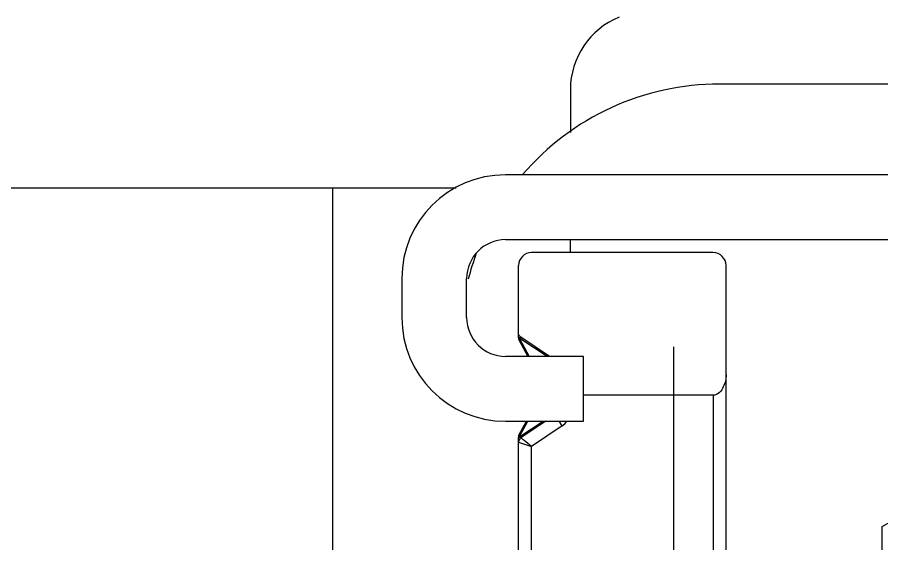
# Model space of a CAD drawing. Extents: x 27938 to 650306, y -92720 to 1524912.
# Drawn here: x 297291.8 to 297588.3, y 822649 to 822829.5 of the extents above; entities that cross this region are included whole.
import ezdxf

# ---------------------------------------------------------------- set-up
doc = ezdxf.new("R2010")
doc.units = 0
doc.header["$LTSCALE"] = 1000
doc.header["$MEASUREMENT"] = 0

msp = doc.modelspace()

# ---------------------------------------------------------------- linework, layer by layer
at = {"linetype": 'Continuous'}
for p, q in [((297906.72, 822806.62), (297532.66, 822806.62)), ((297481.5, 822804.76), (297481.5, 822790.03)), ((297752.87, 822775.48), (297459.26, 822775.48)), ((294086.55, 822771.03), (297442.35, 822771.03)), ((297399.99, 822637.57), (297399.99, 822771.03)), ((297459.26, 822753.24), (297752.87, 822753.24)), ((297481.5, 822748.79), (297481.5, 822753.24)), ((297530.44, 822748.79), (297468.16, 822748.79)), ((297463.71, 822721.08), (297463.71, 822744.34)), ((297534.89, 822618.6), (297534.89, 822744.34)), ((297423.67, 822739.89), (297423.67, 822726.54)), ((297445.91, 822726.54), (297445.91, 822739.89)), ((297463.71, 822719.51), (297463.71, 822720.78)), ((297463.86, 822718.88), (297464.21, 822719.06)), ((297463.99, 822719.16), (297464.17, 822719.08)), ((297473.48, 822713.2), (297464.21, 822719.38)), ((297464.21, 822719.06), (297464.21, 822719.38)), ((297464.21, 822719.06), (297467.35, 822713.2)), ((297474.38, 822713.2), (297464.5, 822719.79)), ((297463.86, 822718.88), (297466.91, 822713.2)), ((297516.99, 822544.12), (297516.99, 822716.43)), ((297695.04, 822716.37), (297588.27, 822654.73)), ((297485.95, 822713.2), (297459.26, 822713.2)), ((297485.95, 822690.95), (297485.95, 822713.2)), ((297530.44, 822699.85), (297485.95, 822699.85)), ((297530.44, 822699.85), (297530.44, 822615.51)), ((297459.26, 822690.95), (297485.95, 822690.95)), ((297463.86, 822686.16), (297466.43, 822690.95)), ((297464.21, 822685.67), (297472.14, 822690.95)), ((297464.21, 822685.98), (297466.88, 822690.95)), ((297473.05, 822690.95), (297464.5, 822685.25)), ((297478.73, 822689.39), (297468.16, 822682.34)), ((297478.73, 822689.39), (297477.69, 822690.95)), ((297463.71, 822683.8), (297463.71, 822685.53)), ((297463.71, 822500.97), (297463.71, 822683.77)), ((297463.71, 822683.77), (297468.16, 822682.34)), ((297464.21, 822685.98), (297463.86, 822686.16)), ((297463.99, 822685.88), (297464.17, 822685.96)), ((297464.21, 822685.67), (297464.21, 822685.98)), ((297468.16, 822503.82), (297468.16, 822682.34)), ((297588.27, 822654.73), (297588.27, 822531.44))]:
    msp.add_line(p, q, dxfattribs=at)
for centre, radius, start, end in [((297508.19, 822804.76), 26.69, 112.0243, 180), ((297532.66, 822717.65), 88.97, 90, 139.4173), ((297459.26, 822739.89), 35.59, 90, 180), ((297459.26, 822739.89), 13.35, 90, 180), ((297468.16, 822744.34), 4.45, 90, 180), ((297530.44, 822744.34), 4.45, 0, 90), ((297532.66, 822717.65), 88.97, 159.6685, 165.625), ((297459.26, 822726.54), 35.59, 180, 270), ((297459.26, 822726.54), 13.35, 180, 270), ((297465.04, 822719.51), 1.33, 180, 208.1839), ((297464.47, 822720.03), 0.995, 238.1081, 241.2843), ((297465.49, 822721.27), 1.78, 215.4223, 236.3099), ((297464.75, 822720.66), 1.68, 249.7941, 251.2334), ((297475.27, 822694.58), 6.23, 303.6901, 324.1234), ((297465.04, 822685.53), 1.33, 151.8161, 180), ((297465.49, 822683.77), 1.78, 123.6901, 180), ((297464.47, 822685.01), 0.995, 118.7138, 121.9), ((297464.75, 822684.38), 1.68, 108.7744, 110.2094)]:
    msp.add_arc(centre, radius, start, end, dxfattribs=at)
for points in [[(297464.04, 822720.24), (297463.86, 822720.48), (297463.71, 822720.78), (297463.71, 822721.08)], [(297463.71, 822719.51), (297463.71, 822719.38), (297463.83, 822719.26), (297463.94, 822719.19)], [(297463.71, 822685.53), (297463.71, 822685.66), (297463.83, 822685.78), (297463.94, 822685.85)]]:
    msp.add_open_spline(points, degree=3, dxfattribs=at)
for points, knots in [([(297463.77, 822719.65), (297463.75, 822719.68), (297463.72, 822719.73), (297463.71, 822719.79), (297463.71, 822719.82)], [0, 0, 0, 0, 0.519447, 1, 1, 1, 1]), ([(297464.21, 822719.38), (297464.16, 822719.39), (297464, 822719.46), (297463.84, 822719.55), (297463.77, 822719.65)], [0, 0, 0, 0, 0.298151, 1, 1, 1, 1]), ([(297464.21, 822719.38), (297464.18, 822719.52), (297464.12, 822719.9), (297464.43, 822719.83), (297464.5, 822719.79)], [0, 0, 0, 0, 0.652586, 1, 1, 1, 1]), ([(297534.89, 822706.91), (297534.89, 822706.2), (297534.73, 822704.76), (297534.01, 822702.66), (297532.78, 822700.7), (297531.24, 822699.85), (297530.44, 822699.85)], [0, 0, 0, 0, 0.235531, 0.478205, 0.731471, 1, 1, 1, 1]), ([(297463.77, 822685.39), (297463.75, 822685.36), (297463.72, 822685.31), (297463.71, 822685.25), (297463.71, 822685.22)], [0, 0, 0, 0, 0.519543, 1, 1, 1, 1]), ([(297464.21, 822685.67), (297464.16, 822685.65), (297464, 822685.58), (297463.84, 822685.49), (297463.77, 822685.39)], [0, 0, 0, 0, 0.29815, 1, 1, 1, 1]), ([(297464.5, 822685.25), (297464.43, 822685.21), (297464.12, 822685.14), (297464.18, 822685.52), (297464.21, 822685.67)], [0, 0, 0, 0, 0.346904, 1, 1, 1, 1]), ([(297468.16, 822682.34), (297467.3, 822683.02), (297466.06, 822683.95), (297464.89, 822685), (297464.5, 822685.25)], [0, 0, 0, 0, 0.698346, 1, 1, 1, 1])]:
    msp.add_open_spline(points, degree=3, knots=knots, dxfattribs=at)

doc.saveas('drawing.dxf')
